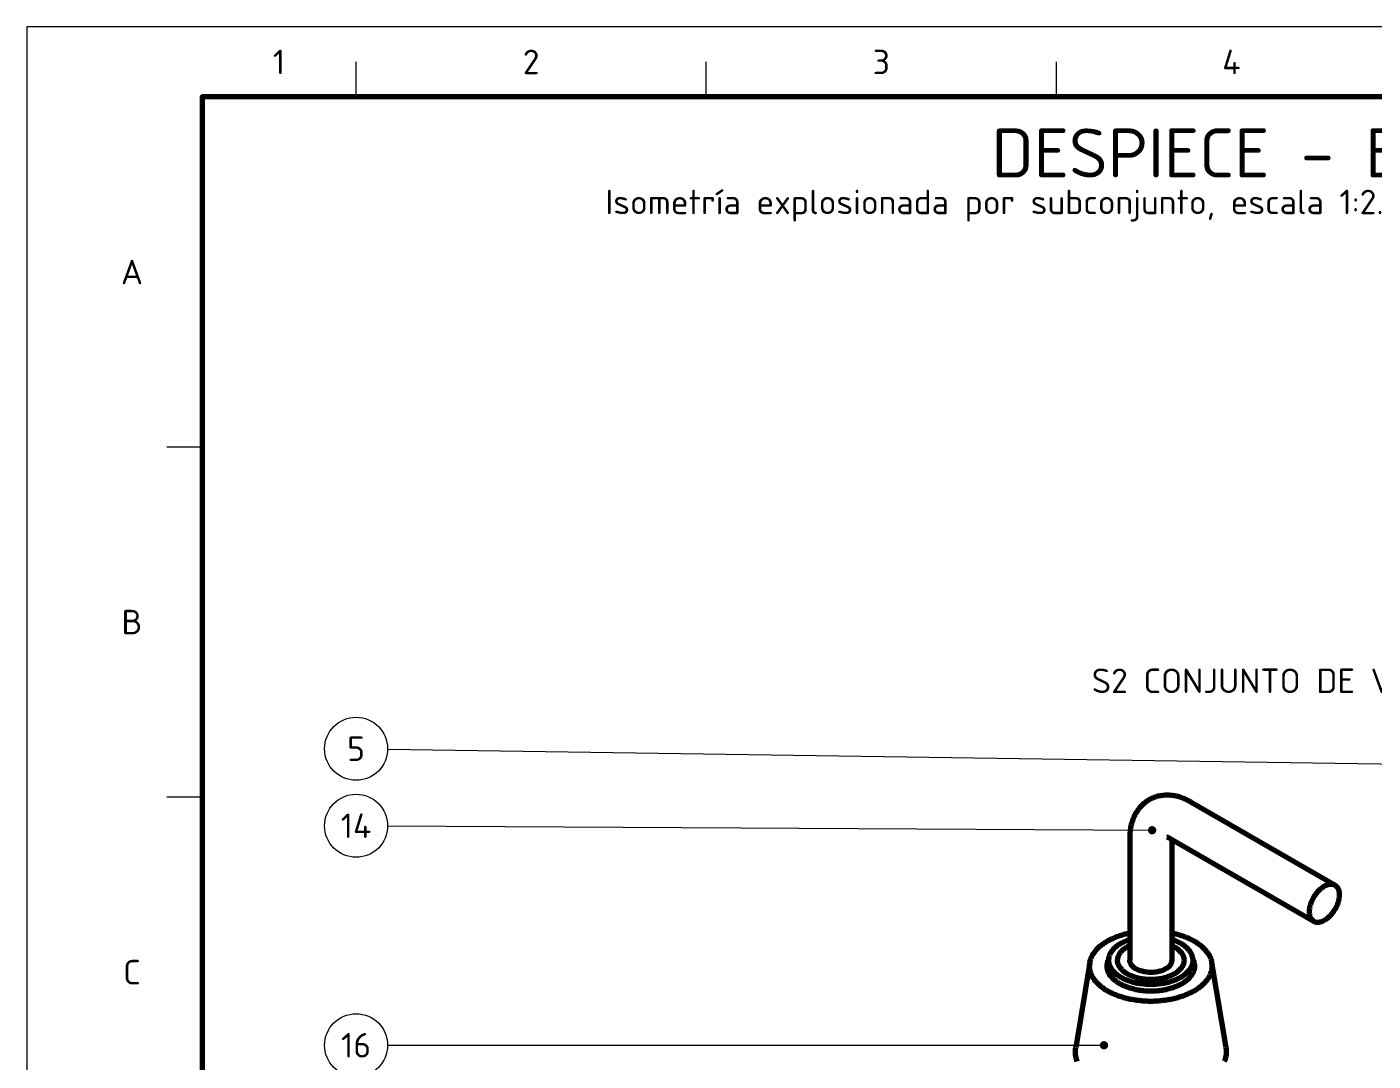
# Model space of a CAD drawing. Header units: millimetres. Extents: x 0 to 594, y 0 to 420.
# Drawn here: x 0 to 192.2, y 272.3 to 420 of the extents above; entities that cross this region are included whole.
import ezdxf
from ezdxf.enums import TextEntityAlignment as Align

# ---------------------------------------------------------------- set-up
doc = ezdxf.new("R2010")
doc.units = ezdxf.units.MM
for name, color, linetype, lineweight in [('01-VISIBLE', 7, 'CONTINUOUS', 70), ('06-TEXTO', 7, 'CONTINUOUS', 25), ('07-RECUADRO', 7, 'CONTINUOUS', 70), ('08-FINA', 5, 'CONTINUOUS', 18)]:
    doc.layers.add(name, color=color, linetype=linetype, lineweight=lineweight)
doc.styles.add('ISO3098', font='isocpeur.ttf')

msp = doc.modelspace()

# ---------------------------------------------------------------- hatches: boundary and pattern name
at = {"layer": '08-FINA'}
h = msp.add_hatch(color=7, dxfattribs=at)
h.dxf.hatch_style = 1
edge = h.paths.add_edge_path()
edge.add_arc((160.67, 305.27), 0.6, 0, 360)
h = msp.add_hatch(color=7, dxfattribs=at)
h.dxf.hatch_style = 1
edge = h.paths.add_edge_path()
edge.add_arc((153.8, 274.56), 0.6, 0, 360)

# ---------------------------------------------------------------- linework, layer by layer
at = {"layer": '01-VISIBLE'}
for p, q in [((186.76, 297.43), (166.22, 309.29)), ((157.48, 304.25), (157.48, 286.69)), ((183.76, 292.24), (163.22, 304.1)), ((163.48, 303.95), (163.48, 286.69)), ((154.51, 287.02), (154.27, 285.57)), ((166.45, 287.02), (166.69, 285.57)), ((151.78, 286.36), (149.76, 274.22)), ((169.17, 286.36), (171.19, 274.22))]:
    msp.add_line(p, q, dxfattribs=at)
for points in [[(166.22, 309.29), (166.05, 309.39), (165.87, 309.49), (165.68, 309.58), (165.5, 309.67), (165.31, 309.75), (165.13, 309.82), (164.93, 309.89), (164.74, 309.96), (164.55, 310.02), (164.35, 310.07), (164.16, 310.12), (163.96, 310.16), (163.76, 310.2), (163.56, 310.23), (163.35, 310.25), (163.15, 310.26), (162.95, 310.27), (162.74, 310.27), (162.54, 310.27), (162.34, 310.25), (162.14, 310.23), (161.94, 310.2), (161.74, 310.16), (161.54, 310.12), (161.34, 310.07), (161.15, 310.01), (160.96, 309.94), (160.77, 309.86), (160.58, 309.78), (160.4, 309.69), (160.22, 309.59), (160.05, 309.49), (159.88, 309.37), (159.71, 309.26), (159.55, 309.13), (159.4, 309), (159.25, 308.86), (159.11, 308.72), (158.97, 308.57), (158.84, 308.41), (158.71, 308.25), (158.59, 308.09), (158.48, 307.92), (158.37, 307.75), (158.27, 307.57), (158.17, 307.39), (158.09, 307.21), (158, 307.02), (157.93, 306.83), (157.86, 306.64), (157.8, 306.45), (157.74, 306.26), (157.69, 306.06), (157.64, 305.86), (157.6, 305.66), (157.57, 305.46), (157.54, 305.26), (157.52, 305.06), (157.5, 304.86), (157.49, 304.65), (157.48, 304.45), (157.48, 304.25)], [(162.8, 304.28), (162.83, 304.27), (162.86, 304.28), (162.89, 304.28), (162.92, 304.28), (162.95, 304.29), (162.98, 304.3)], [(163.22, 304.1), (163.16, 304.14), (163.09, 304.17), (163.02, 304.2), (162.95, 304.23), (162.88, 304.26), (162.8, 304.28)], [(183.76, 292.24), (183.6, 292.36), (183.46, 292.51), (183.35, 292.68), (183.26, 292.86), (183.2, 293.06), (183.17, 293.26), (183.15, 293.46), (183.14, 293.67), (183.15, 293.87), (183.18, 294.08), (183.21, 294.28), (183.26, 294.48), (183.31, 294.67), (183.38, 294.87), (183.45, 295.06), (183.53, 295.25), (183.62, 295.43), (183.71, 295.61), (183.82, 295.79), (183.92, 295.96), (184.04, 296.13), (184.16, 296.3), (184.29, 296.45), (184.43, 296.61), (184.57, 296.75), (184.72, 296.89), (184.88, 297.02), (185.04, 297.14), (185.21, 297.26), (185.39, 297.36), (185.58, 297.44), (185.77, 297.51), (185.97, 297.55), (186.17, 297.57), (186.38, 297.56), (186.58, 297.52), (186.76, 297.43)], [(186.76, 297.43), (186.93, 297.31), (187.07, 297.16), (187.18, 296.99), (187.27, 296.8), (187.33, 296.6), (187.36, 296.4), (187.38, 296.19), (187.38, 295.99), (187.37, 295.78), (187.35, 295.58), (187.31, 295.37), (187.26, 295.17), (187.21, 294.97), (187.14, 294.78), (187.07, 294.59), (186.98, 294.4), (186.89, 294.21), (186.8, 294.03), (186.69, 293.85), (186.58, 293.68), (186.46, 293.51), (186.34, 293.34), (186.2, 293.18), (186.07, 293.03), (185.92, 292.89), (185.77, 292.75), (185.61, 292.62), (185.44, 292.5), (185.26, 292.39)], [(185.26, 292.39), (185.06, 292.28), (184.86, 292.2), (184.64, 292.13), (184.42, 292.1), (184.19, 292.1), (183.97, 292.15), (183.76, 292.24)], [(154.3, 289.44), (154.49, 289.55), (154.68, 289.64), (154.87, 289.74), (155.06, 289.83), (155.25, 289.92), (155.45, 290), (155.65, 290.08), (155.85, 290.15), (156.05, 290.22), (156.25, 290.29), (156.45, 290.35), (156.65, 290.41), (156.86, 290.47), (157.07, 290.52), (157.27, 290.57), (157.48, 290.61)], [(163.48, 290.61), (163.68, 290.57), (163.88, 290.52), (164.07, 290.47), (164.27, 290.42), (164.46, 290.36), (164.66, 290.3), (164.85, 290.24), (165.04, 290.18), (165.23, 290.11), (165.42, 290.03), (165.61, 289.96), (165.8, 289.88), (165.98, 289.79), (166.17, 289.7), (166.35, 289.61), (166.52, 289.52), (166.7, 289.42), (166.87, 289.31), (167.05, 289.2), (167.21, 289.09), (167.38, 288.97), (167.54, 288.85), (167.7, 288.72), (167.85, 288.58), (168, 288.44), (168.14, 288.3), (168.28, 288.15), (168.41, 287.99), (168.53, 287.83), (168.65, 287.67), (168.75, 287.49), (168.85, 287.32), (168.94, 287.13), (169.02, 286.94), (169.08, 286.75), (169.13, 286.56), (169.17, 286.36)], [(151.78, 286.36), (151.83, 286.56), (151.88, 286.76), (151.95, 286.95), (152.02, 287.14), (152.11, 287.33), (152.21, 287.51), (152.32, 287.68), (152.44, 287.85), (152.57, 288.01), (152.7, 288.17), (152.84, 288.32), (152.98, 288.47), (153.13, 288.61), (153.29, 288.74), (153.45, 288.87), (153.61, 288.99), (153.78, 289.11), (153.95, 289.23), (154.13, 289.34), (154.3, 289.44)], [(154.51, 287.02), (154.55, 287.22), (154.61, 287.41), (154.69, 287.6), (154.78, 287.78), (154.89, 287.95), (155.01, 288.11), (155.14, 288.27), (155.27, 288.41), (155.42, 288.55), (155.57, 288.69), (155.73, 288.81), (155.9, 288.93), (156.06, 289.04), (156.24, 289.14)], [(155.75, 286.95), (155.8, 287.15), (155.87, 287.34), (155.95, 287.53), (156.06, 287.7), (156.18, 287.86), (156.32, 288.01), (156.46, 288.16), (156.62, 288.29), (156.78, 288.41), (156.95, 288.53), (157.12, 288.63)], [(156.24, 289.14), (156.44, 289.25), (156.64, 289.35), (156.84, 289.45), (157.05, 289.54), (157.27, 289.62), (157.48, 289.69)], [(157.12, 288.63), (157.18, 288.66), (157.24, 288.7), (157.3, 288.73), (157.36, 288.76), (157.42, 288.79), (157.48, 288.82)], [(163.48, 289.69), (163.68, 289.62), (163.87, 289.55), (164.07, 289.47), (164.26, 289.38), (164.45, 289.29), (164.63, 289.19), (164.81, 289.09), (164.99, 288.98), (165.16, 288.86), (165.33, 288.73), (165.49, 288.6), (165.64, 288.46), (165.79, 288.31), (165.92, 288.15), (166.05, 287.98), (166.16, 287.8), (166.26, 287.62), (166.34, 287.43), (166.41, 287.23), (166.45, 287.02)], [(163.48, 288.82), (163.66, 288.73), (163.84, 288.63), (164.01, 288.52), (164.18, 288.41), (164.34, 288.29), (164.5, 288.16), (164.64, 288.01), (164.78, 287.86), (164.9, 287.7), (165, 287.53), (165.09, 287.34), (165.16, 287.15), (165.21, 286.95)], [(154.27, 286.22), (154.29, 286.33), (154.32, 286.44), (154.35, 286.54), (154.39, 286.65), (154.43, 286.75), (154.48, 286.85)], [(166.45, 287.02), (166.48, 286.82), (166.48, 286.62), (166.46, 286.43), (166.43, 286.23), (166.37, 286.04), (166.3, 285.85), (166.21, 285.67), (166.11, 285.5), (166, 285.33), (165.87, 285.18), (165.74, 285.03), (165.6, 284.89), (165.45, 284.75), (165.3, 284.63), (165.13, 284.51), (164.97, 284.39), (164.8, 284.29), (164.63, 284.19), (164.45, 284.09), (164.27, 284.01), (164.09, 283.92), (163.9, 283.85), (163.72, 283.78), (163.53, 283.71), (163.34, 283.65), (163.15, 283.59), (162.95, 283.54), (162.76, 283.49), (162.56, 283.44), (162.37, 283.4), (162.17, 283.37), (161.97, 283.34), (161.78, 283.31), (161.58, 283.29), (161.38, 283.27), (161.18, 283.25), (160.98, 283.24), (160.78, 283.23), (160.58, 283.23), (160.38, 283.23), (160.18, 283.23), (159.98, 283.24), (159.78, 283.25), (159.58, 283.27), (159.38, 283.29), (159.18, 283.31), (158.98, 283.34), (158.79, 283.37), (158.59, 283.4), (158.39, 283.44), (158.2, 283.49), (158.01, 283.54), (157.81, 283.59), (157.62, 283.65), (157.43, 283.71), (157.24, 283.78), (157.06, 283.85), (156.87, 283.92), (156.69, 284.01), (156.51, 284.09), (156.33, 284.19), (156.16, 284.29), (155.99, 284.39), (155.82, 284.51), (155.66, 284.63), (155.51, 284.75), (155.36, 284.89), (155.22, 285.03), (155.08, 285.18), (154.96, 285.33), (154.85, 285.5), (154.75, 285.67), (154.66, 285.85), (154.59, 286.04), (154.53, 286.23), (154.5, 286.43), (154.48, 286.62), (154.48, 286.82), (154.51, 287.02)], [(165.21, 286.95), (165.23, 286.75), (165.22, 286.55), (165.19, 286.35), (165.14, 286.16), (165.06, 285.97), (164.97, 285.79), (164.86, 285.63), (164.73, 285.47), (164.59, 285.32), (164.45, 285.18), (164.29, 285.05), (164.13, 284.94), (163.96, 284.82), (163.78, 284.72), (163.61, 284.63), (163.42, 284.54), (163.24, 284.46), (163.05, 284.39), (162.86, 284.32), (162.67, 284.26), (162.48, 284.2), (162.28, 284.15), (162.08, 284.11), (161.88, 284.07), (161.69, 284.04), (161.49, 284.01), (161.29, 283.99), (161.08, 283.97), (160.88, 283.96), (160.68, 283.95), (160.48, 283.95), (160.28, 283.95), (160.08, 283.96), (159.87, 283.97), (159.67, 283.99), (159.47, 284.01), (159.27, 284.04), (159.07, 284.07), (158.88, 284.11), (158.68, 284.15), (158.48, 284.2), (158.29, 284.26), (158.1, 284.32), (157.91, 284.39), (157.72, 284.46), (157.53, 284.54), (157.35, 284.63), (157.17, 284.72), (157, 284.82), (156.83, 284.94), (156.67, 285.05), (156.51, 285.18), (156.37, 285.32), (156.23, 285.47), (156.1, 285.63), (155.99, 285.79), (155.9, 285.97), (155.82, 286.16), (155.77, 286.35), (155.74, 286.55), (155.73, 286.75), (155.75, 286.95)], [(162.6, 285.47), (162.42, 285.37), (162.23, 285.29), (162.04, 285.21), (161.84, 285.15), (161.64, 285.09), (161.44, 285.05), (161.24, 285.02), (161.03, 284.99), (160.83, 284.97), (160.62, 284.96), (160.41, 284.96), (160.21, 284.97), (160, 284.98), (159.8, 285.01), (159.59, 285.04), (159.39, 285.08), (159.19, 285.13), (158.99, 285.19), (158.8, 285.26), (158.61, 285.34), (158.42, 285.43), (158.24, 285.54), (158.08, 285.66), (157.92, 285.79), (157.78, 285.94), (157.66, 286.11), (157.56, 286.29), (157.5, 286.49), (157.48, 286.69)], [(163.48, 286.69), (163.45, 286.47), (163.38, 286.25), (163.27, 286.06), (163.13, 285.88), (162.97, 285.73), (162.79, 285.59), (162.6, 285.47)], [(166.48, 286.85), (166.53, 286.75), (166.57, 286.65), (166.61, 286.54), (166.64, 286.44), (166.67, 286.33), (166.69, 286.22)], [(169.17, 286.36), (169.2, 286.16), (169.21, 285.96), (169.21, 285.76), (169.2, 285.56), (169.17, 285.36), (169.13, 285.17), (169.07, 284.97), (169.01, 284.79), (168.93, 284.6), (168.84, 284.42), (168.75, 284.25), (168.64, 284.08), (168.53, 283.91), (168.4, 283.75), (168.28, 283.6), (168.14, 283.45), (168, 283.31), (167.86, 283.17), (167.71, 283.04), (167.55, 282.91), (167.39, 282.79), (167.23, 282.67), (167.07, 282.56), (166.9, 282.45), (166.73, 282.35), (166.55, 282.25), (166.38, 282.15), (166.2, 282.06), (166.02, 281.98), (165.84, 281.89), (165.65, 281.81), (165.47, 281.74), (165.28, 281.66), (165.1, 281.59), (164.91, 281.53), (164.72, 281.46), (164.53, 281.41), (164.33, 281.35), (164.14, 281.3), (163.95, 281.25), (163.75, 281.2), (163.56, 281.16), (163.36, 281.11), (163.17, 281.08), (162.97, 281.04), (162.77, 281.01), (162.57, 280.98), (162.37, 280.95), (162.18, 280.93), (161.98, 280.91), (161.78, 280.89), (161.58, 280.87), (161.38, 280.86), (161.18, 280.85), (160.98, 280.84), (160.78, 280.83), (160.58, 280.83), (160.38, 280.83), (160.18, 280.83), (159.98, 280.84), (159.78, 280.85), (159.58, 280.86), (159.38, 280.87), (159.18, 280.89), (158.98, 280.91), (158.78, 280.93), (158.58, 280.95), (158.39, 280.98), (158.19, 281.01), (157.99, 281.04), (157.79, 281.08), (157.6, 281.11), (157.4, 281.16), (157.21, 281.2), (157.01, 281.25), (156.82, 281.3), (156.63, 281.35), (156.43, 281.41), (156.24, 281.46), (156.05, 281.53), (155.86, 281.59), (155.68, 281.66), (155.49, 281.74), (155.31, 281.81), (155.12, 281.89), (154.94, 281.98), (154.76, 282.06), (154.58, 282.15), (154.41, 282.25), (154.23, 282.35), (154.06, 282.45), (153.89, 282.56), (153.73, 282.67), (153.57, 282.79), (153.41, 282.91), (153.25, 283.04), (153.1, 283.17), (152.96, 283.31), (152.82, 283.45), (152.68, 283.6), (152.55, 283.75), (152.43, 283.91), (152.32, 284.08), (152.21, 284.25), (152.12, 284.42), (152.03, 284.6), (151.95, 284.79), (151.88, 284.97), (151.83, 285.17), (151.79, 285.36), (151.76, 285.56), (151.75, 285.76), (151.75, 285.96), (151.76, 286.16), (151.78, 286.36)], [(166.69, 286.22), (166.71, 286.02), (166.71, 285.82), (166.7, 285.62), (166.67, 285.42), (166.61, 285.23), (166.55, 285.04), (166.46, 284.86), (166.36, 284.69), (166.25, 284.52), (166.13, 284.36), (166, 284.21), (165.87, 284.06), (165.72, 283.92), (165.57, 283.79), (165.41, 283.67), (165.25, 283.55), (165.08, 283.44), (164.91, 283.34), (164.73, 283.24), (164.56, 283.15), (164.38, 283.06), (164.19, 282.98), (164.01, 282.91), (163.82, 282.84), (163.63, 282.77), (163.44, 282.71), (163.25, 282.65), (163.06, 282.6), (162.86, 282.55), (162.67, 282.5), (162.47, 282.46), (162.27, 282.43), (162.08, 282.4), (161.88, 282.37), (161.68, 282.34), (161.48, 282.32), (161.28, 282.31), (161.08, 282.29), (160.88, 282.28), (160.68, 282.28), (160.48, 282.28), (160.28, 282.28), (160.08, 282.28), (159.88, 282.29), (159.68, 282.31), (159.48, 282.32), (159.28, 282.34), (159.08, 282.37), (158.88, 282.4), (158.69, 282.43), (158.49, 282.46), (158.29, 282.5), (158.1, 282.55), (157.9, 282.6), (157.71, 282.65), (157.52, 282.71), (157.33, 282.77), (157.14, 282.84), (156.95, 282.91), (156.77, 282.98), (156.58, 283.06), (156.4, 283.15), (156.23, 283.24), (156.05, 283.34), (155.88, 283.44), (155.71, 283.55), (155.55, 283.67), (155.39, 283.79), (155.24, 283.92), (155.09, 284.06), (154.96, 284.21), (154.83, 284.36), (154.7, 284.52), (154.59, 284.69), (154.5, 284.86), (154.41, 285.04), (154.35, 285.23), (154.29, 285.42), (154.26, 285.62), (154.25, 285.82), (154.25, 286.02), (154.27, 286.22)], [(149.98, 272.25), (149.91, 272.44), (149.85, 272.63), (149.81, 272.82), (149.77, 273.02), (149.74, 273.22), (149.72, 273.42), (149.71, 273.62), (149.72, 273.82), (149.74, 274.02), (149.76, 274.22)], [(171.19, 274.22), (171.22, 274.02), (171.24, 273.82), (171.24, 273.62), (171.24, 273.42), (171.22, 273.22), (171.19, 273.02), (171.15, 272.82), (171.1, 272.63), (171.05, 272.44), (170.98, 272.25)]]:
    msp.add_lwpolyline(points, dxfattribs=at)
at = {"layer": '07-RECUADRO'}
msp.add_lwpolyline([(25, 10), (584, 10), (584, 410), (25, 410)], close=True, dxfattribs=at)
at = {"layer": '08-FINA'}
for p, q in [((47, 410), (47, 415)), ((97, 410), (97, 415)), ((147, 410), (147, 415)), ((25, 360), (20, 360)), ((51.5, 316.84), (205.94, 314.57)), ((25, 310), (20, 310)), ((51.5, 305.88), (160.67, 305.27)), ((51.5, 274.56), (153.8, 274.56))]:
    msp.add_line(p, q, dxfattribs=at)
msp.add_lwpolyline([(0, 0), (594, 0), (594, 420), (0, 420)], close=True, dxfattribs=at)
for centre in [(47, 316.91), (47, 305.91), (47, 274.56)]:
    msp.add_circle(centre, 4.5, dxfattribs=at)

# ---------------------------------------------------------------- texts
at = {"layer": '06-TEXTO', "style": 'ISO3098'}
for s, height, p in [('1', 3.5, (36, 415)), ('2', 3.5, (72, 415)), ('3', 3.5, (122, 415)), ('4', 3.5, (172, 415)), ('DESPIECE - EXTINTOR CO2 2 KG', 7, (208.5, 402)), ('Isometría explosionada por subconjunto, escala 1:2. Globo = posición del plano FL_MAT_CO2_2kg = código CO22-NN', 3.5, (208.5, 395)), ('A', 3.5, (15, 385)), ('B', 3.5, (15, 335)), ('S2 CONJUNTO DE VÁLVULA', 3.5, (182.29, 326.61)), ('5', 3.5, (47, 316.91)), ('14', 3.5, (47, 305.91)), ('C', 3.5, (15, 285)), ('16', 3.5, (47, 274.56))]:
    msp.add_text(s, height=height, dxfattribs=at).set_placement(p, align=Align.MIDDLE_CENTER)

doc.saveas('drawing.dxf')
